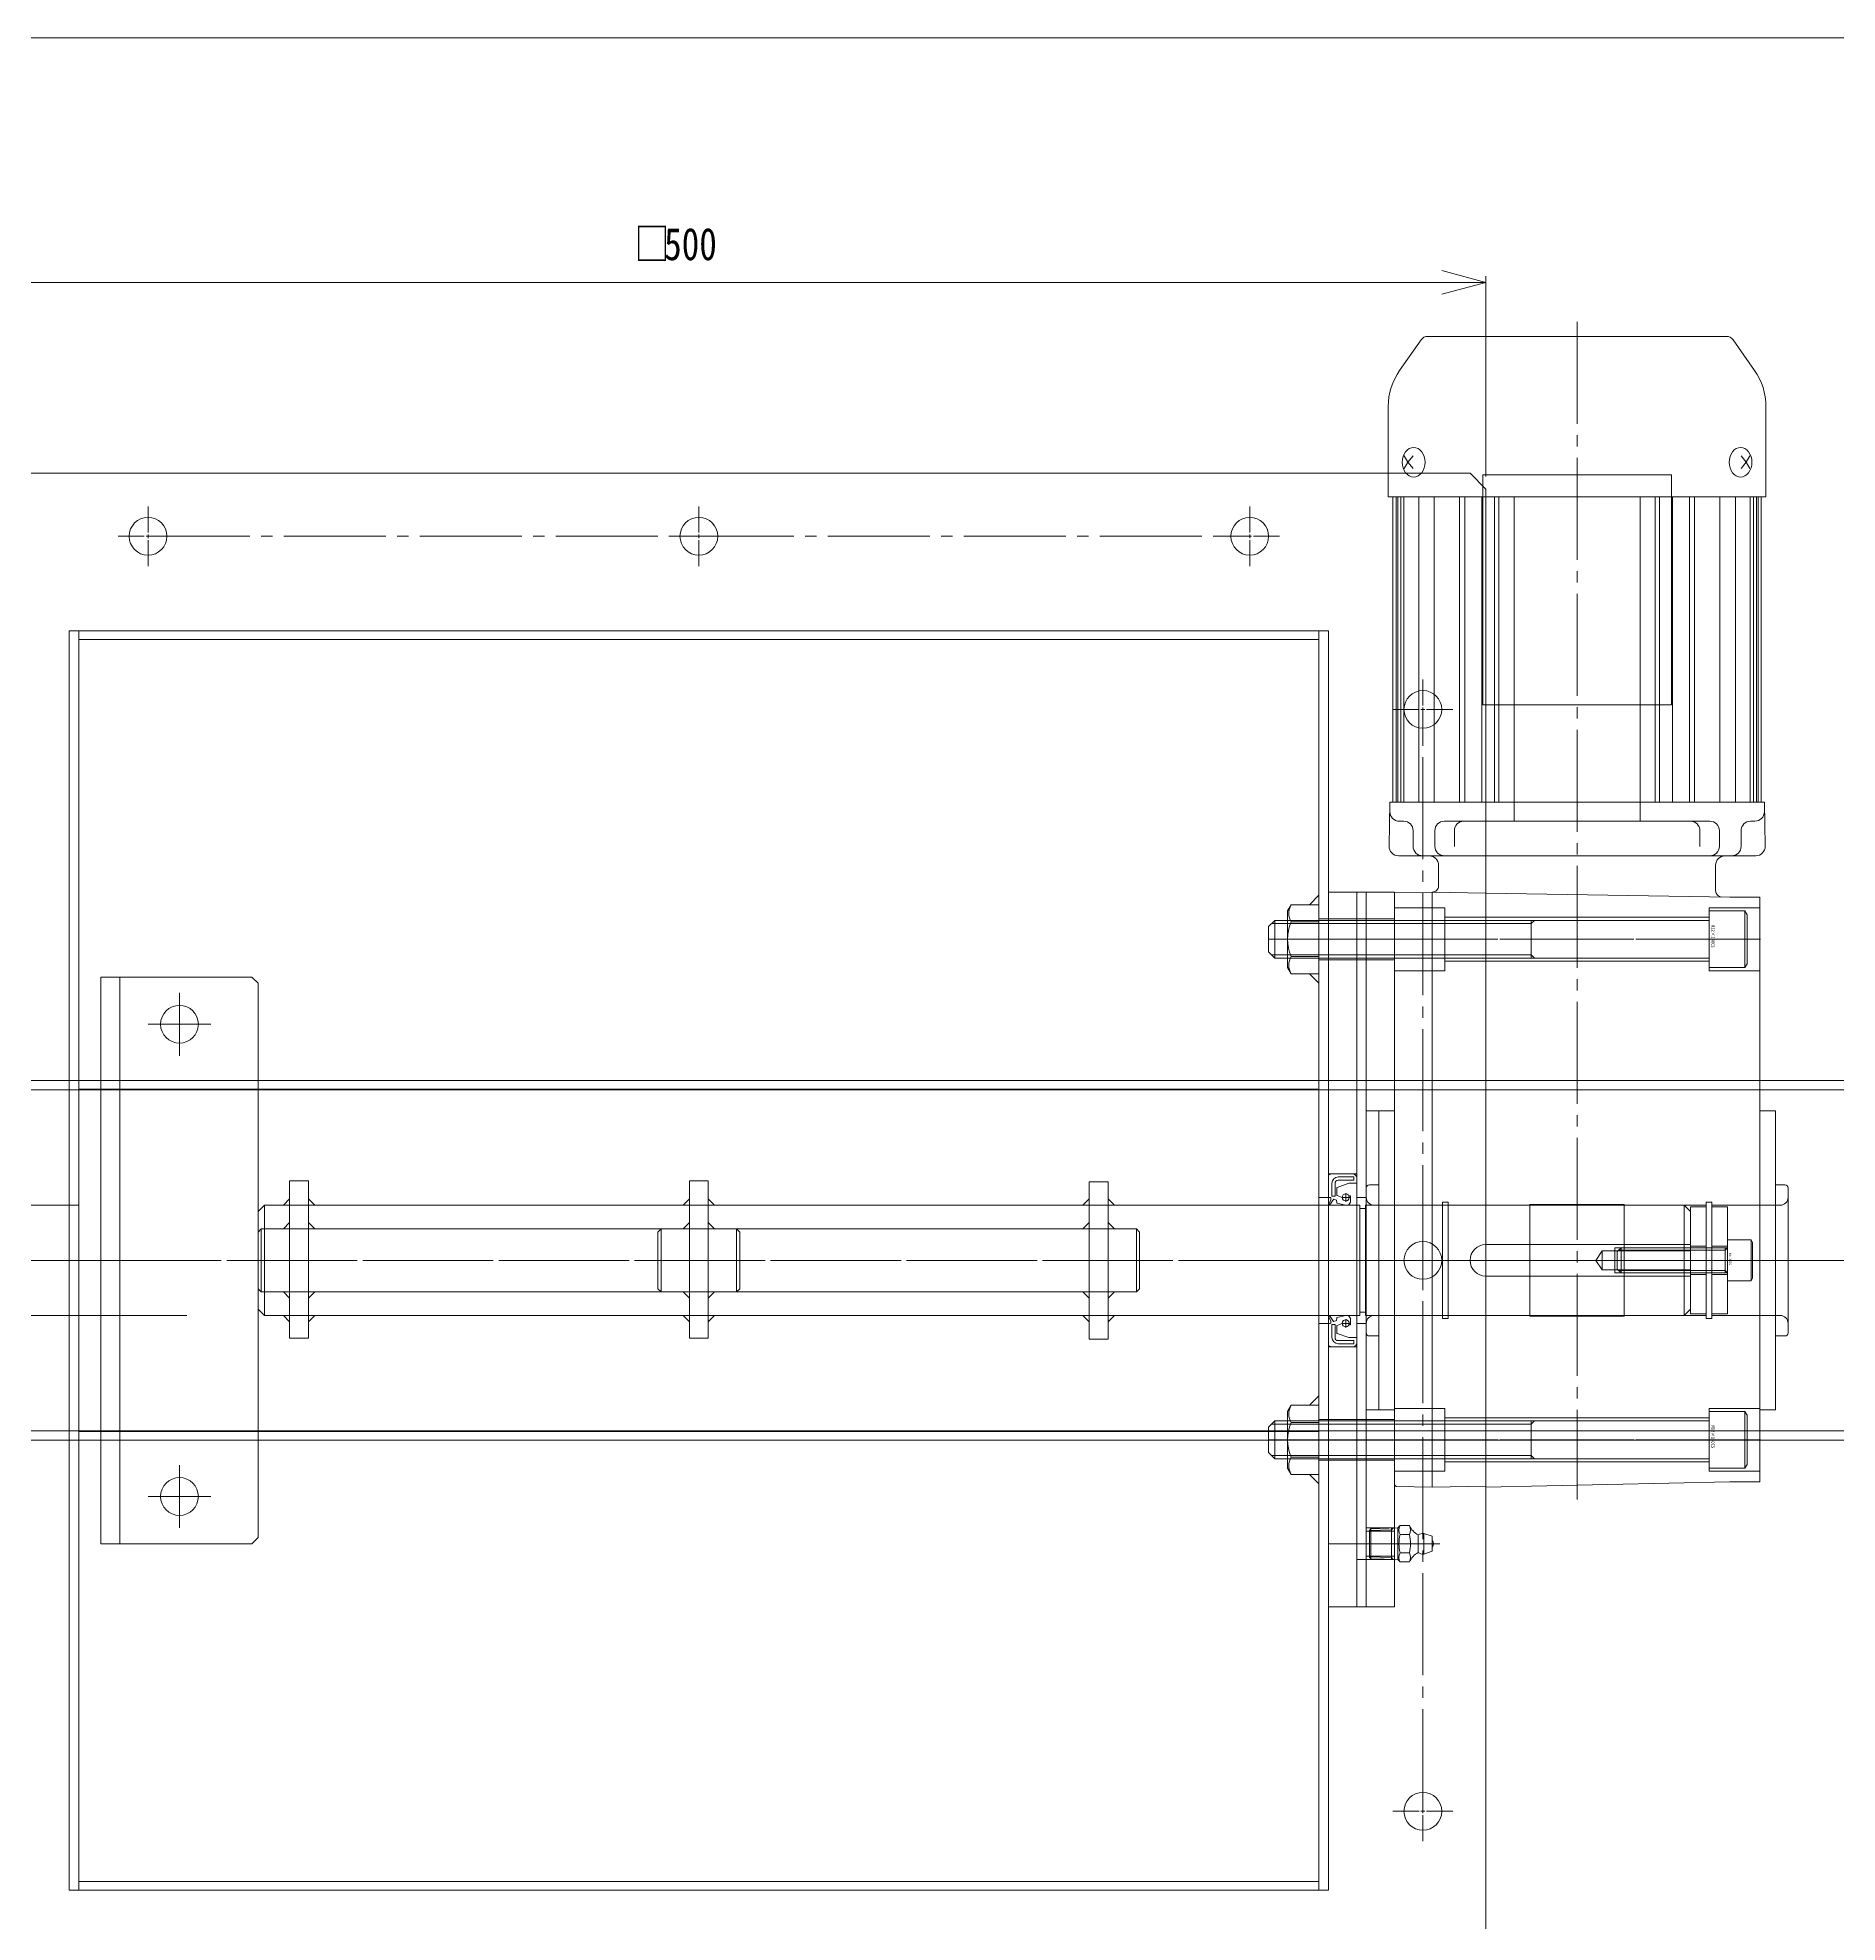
# Model space of a CAD drawing. Units: millimetres at full size. Extents: x -19442 to 19442, y -5866 to 5866.
# Drawn here: x 5920 to 6491, y 5267 to 5866 of the extents above; entities that cross this region are included whole.
import ezdxf
from ezdxf.enums import TextEntityAlignment as Align

# ---------------------------------------------------------------- set-up
doc = ezdxf.new("R2010")
doc.units = ezdxf.units.MM
doc.header["$LTSCALE"] = 3.6
doc.linetypes.add('CHAIN2', pattern=[12, 9, -1, 1, -1])
for name, color, linetype, lineweight in [('0-3_04_HIDDEN', 7, 'Continuous', 9), ('0-5_08_DIM', 3, 'Continuous', 9), ('0-6_0', 2, 'Continuous', 9), ('0-8_03_かくれ線', 5, 'Continuous', 9), ('0-9_04_中心線', 4, 'CHAIN2', 9), ('0-C_01_外形線', 134, 'Continuous', 9), ('0-D_02_細線', 6, 'Continuous', 9), ('1-0_07_寸法線', 3, 'Continuous', 9), ('1-2_Defpoints', 134, 'Continuous', 9)]:
    doc.layers.add(name, color=color, linetype=linetype, lineweight=lineweight)
doc.styles.add('Arial', font='')
doc.styles.add('ＭＳ ゴシック', font='')
doc.styles.get('Arial').set_extended_font_data('Arial')
doc.styles.get('ＭＳ ゴシック').set_extended_font_data('MS Gothic')

# ---------------------------------------------------------------- blocks, each defined once
blk = doc.blocks.new('U1013')
at = {"layer": '0-9_04_中心線'}
for p, q in [((0, 1.2), (0, 9.5)), ((-9.5, 0), (-1.2, 0)), ((1.2, 0), (9.5, 0)), ((0, -9.5), (0, -1.2))]:
    blk.add_line(p, q, dxfattribs=at)
at = {"layer": '0-9_04_中心線', "linetype": 'Continuous'}
for p, q in [((-0.6, 0), (0.6, 0)), ((0, -0.6), (0, 0.6))]:
    blk.add_line(p, q, dxfattribs=at)
blk = doc.blocks.new('U1004')
at = {"layer": '0-9_04_中心線'}
for p, q in [((0, 1.2), (0, 9.5)), ((-9.5, 0), (-1.2, 0)), ((1.2, 0), (9.5, 0)), ((0, -9.5), (0, -1.2))]:
    blk.add_line(p, q, dxfattribs=at)
at = {"layer": '0-9_04_中心線', "linetype": 'Continuous'}
for p, q in [((-0.6, 0), (0.6, 0)), ((0, -0.6), (0, 0.6))]:
    blk.add_line(p, q, dxfattribs=at)
blk = doc.blocks.new('U1005')
at = {"layer": '0-9_04_中心線'}
for p, q in [((0, 1.2), (0, 9.5)), ((-9.5, 0), (-1.2, 0)), ((1.2, 0), (9.5, 0)), ((0, -9.5), (0, -1.2))]:
    blk.add_line(p, q, dxfattribs=at)
at = {"layer": '0-9_04_中心線', "linetype": 'Continuous'}
for p, q in [((-0.6, 0), (0.6, 0)), ((0, -0.6), (0, 0.6))]:
    blk.add_line(p, q, dxfattribs=at)
blk = doc.blocks.new('U1012')
at = {"layer": '0-9_04_中心線'}
for p, q in [((0, 1.2), (0, 9.5)), ((-9.5, 0), (-1.2, 0)), ((1.2, 0), (9.5, 0)), ((0, -9.5), (0, -1.2))]:
    blk.add_line(p, q, dxfattribs=at)
at = {"layer": '0-9_04_中心線', "linetype": 'Continuous'}
for p, q in [((-0.6, 0), (0.6, 0)), ((0, -0.6), (0, 0.6))]:
    blk.add_line(p, q, dxfattribs=at)
blk = doc.blocks.new('U1023')
at = {"layer": '0-9_04_中心線'}
for p, q in [((0, 1.2), (0, 9.5)), ((-9.5, 0), (-1.2, 0)), ((1.2, 0), (9.5, 0)), ((0, -9.5), (0, -1.2))]:
    blk.add_line(p, q, dxfattribs=at)
at = {"layer": '0-9_04_中心線', "linetype": 'Continuous'}
for p, q in [((-0.6, 0), (0.6, 0)), ((0, -0.6), (0, 0.6))]:
    blk.add_line(p, q, dxfattribs=at)
blk = doc.blocks.new('U1024')
at = {"layer": '0-9_04_中心線'}
for p, q in [((0, 1.2), (0, 9.5)), ((-9.5, 0), (-1.2, 0)), ((1.2, 0), (9.5, 0)), ((0, -9.5), (0, -1.2))]:
    blk.add_line(p, q, dxfattribs=at)
at = {"layer": '0-9_04_中心線', "linetype": 'Continuous'}
for p, q in [((-0.6, 0), (0.6, 0)), ((0, -0.6), (0, 0.6))]:
    blk.add_line(p, q, dxfattribs=at)
blk = doc.blocks.new('GM-SHYF-RH 0.4kW、1／160、＊＊V、60Hzb_1')
at = {"layer": '0-6_0'}
for p, q in [((-47.5, 121.001), (47.5, 121.001)), ((-47.5, 121.001), (-47.5, 116)), ((-24, 124), (-24, 121)), ((-23, 125), (0, 125)), ((23, 125), (0, 125)), ((24, 124), (24, 121)), ((47.5, 121.001), (47.5, 116)), ((-282.666, 114.383), (-292.392, 107.573)), ((-242.5, 118), (-271.194, 118)), ((-242.5, 29), (-242.5, 118)), ((-145.5, 116.5), (-242.5, 116.5)), ((-242.5, 115.5), (-145.5, 115.5)), ((-242.5, 115), (-145.5, 115)), ((-242.5, 114), (-145.5, 114)), ((-145.5, 117.483), (-131.552, 117.739)), ((-145.5, 58), (-145.5, 117.5)), ((-139.5, 113.5), (-139.5, 114.5)), ((-128.5, 29), (-128.5, 114.739)), ((-115.331, 106.5), (-115.331, 116)), ((-115.331, 116), (-15.972, 116)), ((-15.972, 116), (70.37, 116)), ((70.37, 106.5), (70.37, 116)), ((-255.5, 112.916), (-253.5, 111.741)), ((-253.5, 111.741), (-255.5, 110.088)), ((-242.5, 113), (-145.5, 113)), ((-242.5, 108.316), (-145.5, 108.316)), ((-139.5, 113.5), (-139.5, 113.097)), ((-136.5, 110.097), (-131.5, 110.097)), ((-293.5, 58), (-293.5, 105.444)), ((-242.5, 103.366), (-145.5, 103.366)), ((-136.5, 103.185), (-131.5, 103.185)), ((-117.375, 102), (-125.5, 102)), ((-116.684, 29), (-115.331, 106.5)), ((72.019, 29), (70.37, 106.5)), ((-139.5, 100.185), (-139.5, 58)), ((-136.5, 97.002), (-131.5, 97.002)), ((-242.5, 95.32), (-145.5, 95.32)), ((-242.5, 93.715), (-145.5, 93.715)), ((-242.5, 88.283), (-145.5, 88.283)), ((-242.5, 84.192), (-145.5, 84.192)), ((-242.5, 82.83), (-145.5, 82.83)), ((-242.5, 78), (-145.5, 78)), ((-145.5, 78), (-139.5, 78)), ((-293.5, 58), (-293.5, 10.557)), ((-145.5, 58), (-145.5, 29)), ((-139.5, 29), (-139.5, 58)), ((-242.5, 38), (-145.5, 38)), ((-145.5, 38), (-139.5, 38)), ((-242.5, 33.17), (-145.5, 33.17)), ((-242.5, 31.808), (-145.5, 31.808)), ((-282.666, 1.617), (-292.392, 8.427)), ((-253.5, 4.26), (-255.5, 5.913)), ((-255.5, 3.084), (-253.5, 4.26)), ((-242.5, -2), (-271.194, -2))]:
    blk.add_line(p, q, dxfattribs=at)
for points in [[(-248.8, 109.924), (-248.891, 110.627), (-249.158, 111.303), (-249.592, 111.926), (-250.177, 112.472), (-250.889, 112.92), (-251.702, 113.253), (-252.583, 113.458), (-253.5, 113.527), (-254.417, 113.458), (-255.299, 113.253), (-256.111, 112.92), (-256.824, 112.472), (-257.408, 111.926), (-257.842, 111.303), (-258.11, 110.627), (-258.2, 109.924), (-258.11, 109.221), (-257.842, 108.545), (-257.408, 107.922), (-256.824, 107.376), (-256.111, 106.928), (-255.299, 106.595), (-254.417, 106.39), (-253.5, 106.321), (-252.583, 106.39), (-251.702, 106.595), (-250.889, 106.928), (-250.177, 107.376), (-249.592, 107.922), (-249.158, 108.545), (-248.891, 109.221)], [(-248.8, 6.077), (-248.891, 6.78), (-249.158, 7.456), (-249.592, 8.079), (-250.177, 8.625), (-250.889, 9.073), (-251.702, 9.406), (-252.583, 9.611), (-253.5, 9.68), (-254.417, 9.611), (-255.299, 9.406), (-256.111, 9.073), (-256.824, 8.625), (-257.408, 8.079), (-257.842, 7.456), (-258.11, 6.78), (-258.2, 6.077), (-258.11, 5.374), (-257.842, 4.698), (-257.408, 4.075), (-256.824, 3.529), (-256.111, 3.081), (-255.299, 2.748), (-254.417, 2.543), (-253.5, 2.474), (-252.583, 2.543), (-251.702, 2.748), (-250.889, 3.081), (-250.177, 3.529), (-249.592, 4.075), (-249.158, 4.698), (-248.891, 5.374)]]:
    blk.add_lwpolyline(points, close=True, dxfattribs=at)
for points in [[(-251.5, 112.916), (-253.5, 111.741), (-251.5, 110.088)], [(-251.5, 3.084), (-253.5, 4.26), (-251.5, 5.913)]]:
    blk.add_lwpolyline(points, dxfattribs=at)
for centre, radius, start, end in [((-23, 124), 1, 90, 180), ((23, 124), 1, 0, 90), ((-271.194, 98), 20, 90, 125), ((-142.5, 114.5), 3, 0, 90), ((-131.5, 114.739), 3, 0, 90.98117), ((-136.5, 113.097), 3, 180, 270), ((-131.5, 107.097), 3, 0, 90), ((-290.9, 105.444), 2.6, 125, 180), ((-136.5, 100.185), 3, 90, 180), ((-131.5, 100.185), 3, 0, 90), ((-125.5, 105), 3, 180, 270), ((-117.375, 104), 2, 270, 359), ((-136.5, 94.002), 3, 90, 180), ((-290.9, 10.557), 2.6, 180, 235), ((-271.194, 18), 20, 235, 270)]:
    blk.add_arc(centre, radius, start, end, dxfattribs=at)
at = {"layer": '0-8_03_かくれ線'}
for p, q in [((-17.5, 100.75), (-17.5, 122.5)), ((17.5, 100.75), (17.5, 122.5)), ((-109, 16), (-109, 100)), ((-95, 16), (-95, 100)), ((-18.5, 99), (-18.5, 100.75)), ((-18.5, 100.75), (18.5, 100.75)), ((-18.5, 99), (18.5, 99)), ((-17.5, 73), (-17.5, 99)), ((17.5, 73), (17.5, 99)), ((18.5, 99), (18.5, 100.75)), ((50, 16), (50, 100)), ((64, 16), (64, 100)), ((-17.7, 43), (-17.7, 73)), ((-17.7, 73), (17.7, 73)), ((-17.5, 17), (-17.5, 43)), ((17.5, 17), (17.5, 43)), ((-242.5, 29), (-242.5, -2)), ((-242.5, 27.718), (-145.5, 27.718)), ((-145.5, 29), (-145.5, -1.5)), ((-139.5, 29), (-139.5, 15.816)), ((-128.5, 29), (-128.5, 1.261)), ((-116.684, 29), (-116.981, 12.001)), ((71.722, 29), (72.019, 12)), ((-242.5, 22.286), (-145.5, 22.286)), ((-242.5, 20.681), (-145.5, 20.681)), ((-136.5, 18.999), (-131.5, 18.999)), ((-242.5, 12.635), (-145.5, 12.635)), ((-136.5, 12.816), (-131.5, 12.816)), ((-125.5, 14.001), (-118.981, 14.001)), ((-116.771, 0), (-116.981, 12)), ((-116.981, 12), (-15.972, 12)), ((-18.5, 17), (-18.5, 15.25)), ((-18.5, 17), (18.5, 17)), ((-18.5, 15.25), (18.5, 15.25)), ((-17.5, 15.25), (-17.5, -6.5)), ((-15.972, 12), (72.019, 12)), ((17.5, 15.25), (17.5, -6.5)), ((18.5, 17), (18.5, 15.25)), ((71.818, 0.5), (72.019, 12)), ((-242.5, 7.685), (-145.5, 7.685)), ((-242.5, 3), (-145.5, 3)), ((-242.5, 2), (-145.5, 2)), ((-242.5, 1), (-145.5, 1)), ((-242.5, 0.5), (-145.5, 0.5)), ((-139.5, 2.5), (-139.5, 2.904)), ((-139.5, 2.5), (-139.5, 2.904)), ((-139.5, 2.5), (-139.5, 1.5)), ((-136.5, 5.904), (-131.5, 5.904)), ((-15.972, 0), (-116.771, 0)), ((-47.5, -5), (-47.5, 0)), ((-15.972, 0), (71.31, 0)), ((47.5, -5), (47.5, 0)), ((71.31, 0), (71.818, 0.5)), ((-250, -2), (-242.5, -2)), ((-145.5, -0.5), (-242.5, -0.5)), ((-145.5, -1.482), (-131.552, -1.738)), ((47.5, -5), (-47.5, -5)), ((-24, -8), (-24, -5)), ((24, -8), (24, -5)), ((-23, -9), (0, -9)), ((23, -9), (0, -9))]:
    blk.add_line(p, q, dxfattribs=at)
for points in [[(-112, 116), (-112, 100), (-92, 100), (-92, 116)], [(47, 116), (47, 100), (67, 100), (67, 116)], [(-17.7, 43), (17.7, 43), (17.7, 73)], [(-112, 0), (-112, 16), (-92, 16), (-92, 0)], [(47, 0), (47, 16), (67, 16), (67, 0)]]:
    blk.add_lwpolyline(points, dxfattribs=at)
blk.add_lwpolyline([(-249.5, 88), (-176.5, 88), (-176.5, 28), (-249.5, 28)], close=True, dxfattribs=at)
for centre, radius, start, end in [((-20, 122.5), 2.5, 0, 90), ((20, 122.5), 2.5, 90, 180), ((-136.5, 21.999), 3, 180, 270), ((-136.5, 15.816), 3, 180, 270), ((-131.5, 15.816), 3, 270, 0), ((-125.5, 11.001), 3, 90, 180), ((-118.981, 12.001), 2, 359, 90), ((-131.5, 8.904), 3, 270, 0), ((-142.5, 1.5), 3, 270, 0), ((-136.5, 2.904), 3, 90, 180), ((-131.5, 1.261), 3, 269.01883, 0), ((-23, -8), 1, 180, 270), ((-20, -6.5), 2.5, 270, 0), ((20, -6.5), 2.5, 180, 270), ((23, -8), 1, 270, 0)]:
    blk.add_arc(centre, radius, start, end, dxfattribs=at)
at = {"layer": '0-9_04_中心線'}
for p, q in [((0, 125), (0, -9)), ((-102, -2.543), (-102, 118.757)), ((57, -2.543), (57, 118.757)), ((-298.129, 58), (75.913, 58))]:
    blk.add_line(p, q, dxfattribs=at)
blk = doc.blocks.new('_Open30')
at = {"layer": '0-5_08_DIM', "color": 4}
blk.add_line((0, 0), (-1, 0), dxfattribs=at)
blk.add_lwpolyline([(-1, 0.26795), (0, 0), (-1, -0.26795)], dxfattribs=at)

msp = doc.modelspace()

# ---------------------------------------------------------------- linework, layer by layer
at = {"layer": '0-3_04_HIDDEN'}
for p, q in [((6253.74, 5494.712), (6259.74, 5494.712)), ((6253.74, 5487.212), (6259.74, 5487.212)), ((6253.74, 5467.212), (6259.74, 5467.212)), ((6253.74, 5459.712), (6259.74, 5459.712))]:
    msp.add_line(p, q, dxfattribs=at)
at = {"layer": '0-6_0', "color": 134}
for p, q in [((6348.74, 5727.212), (6348.74, 5719.712)), ((5932.74, 5674.462), (6326.74, 5674.462)), ((6317.877, 5590.181), (6316.74, 5588.212)), ((6316.74, 5588.212), (6316.74, 5570.212)), ((6326.74, 5590.181), (6317.877, 5590.181)), ((6326.74, 5590.181), (6326.74, 5568.242)), ((6326.74, 5584.697), (6317.877, 5584.697)), ((6326.74, 5573.727), (6317.877, 5573.727)), ((6317.877, 5568.242), (6316.74, 5570.212)), ((6326.74, 5568.242), (6317.877, 5568.242)), ((6326.74, 5531.362), (5932.74, 5531.362)), ((6466.74, 5534.362), (7020.74, 5534.362)), ((5991.74, 5459.712), (5991.74, 5494.712)), ((6005.74, 5494.712), (6126.738, 5494.712)), ((6132.738, 5494.712), (6253.74, 5494.712)), ((6259.74, 5494.712), (6326.738, 5494.712)), ((6132.738, 5487.212), (6253.74, 5487.212)), ((6132.738, 5467.212), (6253.74, 5467.212)), ((6126.738, 5459.712), (6005.74, 5459.712)), ((6253.74, 5459.712), (6132.738, 5459.712)), ((6326.738, 5459.712), (6259.74, 5459.712)), ((6317.877, 5431.181), (6316.74, 5429.212)), ((6326.74, 5431.181), (6317.877, 5431.181)), ((6326.74, 5431.181), (6326.74, 5409.242)), ((6316.74, 5429.212), (6316.74, 5411.212)), ((6326.74, 5425.697), (6317.877, 5425.697)), ((6316.74, 5423.062), (5932.74, 5423.062)), ((5932.74, 5422.812), (6316.74, 5422.812)), ((6466.74, 5420.062), (7020.74, 5420.062)), ((6326.74, 5414.727), (6317.877, 5414.727)), ((6317.877, 5409.242), (6316.74, 5411.212)), ((6326.74, 5409.242), (6317.877, 5409.242)), ((5932.74, 5279.962), (6326.74, 5279.962))]:
    msp.add_line(p, q, dxfattribs=at)
for points in [[(5884.74, 5227.212), (6374.74, 5227.212), (6379.74, 5232.212), (6379.74, 5722.212), (6374.74, 5727.212), (5884.74, 5727.212), (5879.74, 5722.212), (5879.74, 5232.212)], [(5929.74, 5677.212), (5932.74, 5677.212), (5932.74, 5277.212), (5929.74, 5277.212)], [(5929.74, 5277.212), (6329.74, 5277.212), (6329.74, 5677.212), (5929.74, 5677.212)], [(5932.74, 5531.612), (6326.74, 5531.612), (6326.74, 5677.212), (5932.74, 5677.212)], [(6326.74, 5677.212), (6329.74, 5677.212), (6329.74, 5277.212), (6326.74, 5277.212)], [(6323.74, 5590.181), (6326.74, 5590.181), (6326.74, 5593.181)], [(6323.74, 5568.242), (6326.74, 5568.242), (6326.74, 5565.242)], [(5999.74, 5452.466), (5999.74, 5502.466), (6005.74, 5502.466), (6005.74, 5452.466)], [(6126.738, 5452.466), (6126.738, 5502.466), (6132.738, 5502.466), (6132.738, 5452.466)], [(6253.74, 5452.212), (6253.74, 5502.212), (6259.74, 5502.212), (6259.74, 5452.212)], [(6323.74, 5431.181), (6326.74, 5431.181), (6326.74, 5434.181)], [(6323.74, 5409.242), (6326.74, 5409.242), (6326.74, 5406.242)]]:
    msp.add_lwpolyline(points, close=True, dxfattribs=at)
at = {"layer": '0-6_0', "color": 3}
for points in [[(5999.74, 5494.712), (5997.74, 5494.712), (5999.74, 5496.712)], [(6005.74, 5494.712), (6007.74, 5494.712), (6005.74, 5496.712)], [(6126.738, 5494.712), (6124.738, 5494.712), (6126.738, 5496.712)], [(6132.738, 5494.712), (6134.738, 5494.712), (6132.738, 5496.712)], [(6253.74, 5494.712), (6251.74, 5494.712), (6253.74, 5496.712)], [(6259.74, 5494.712), (6261.74, 5494.712), (6259.74, 5496.712)], [(5999.74, 5487.212), (5997.74, 5487.212), (5999.74, 5489.212)], [(6005.74, 5487.212), (6007.74, 5487.212), (6005.74, 5489.212)], [(6126.738, 5487.212), (6124.738, 5487.212), (6126.738, 5489.212)], [(6132.738, 5487.212), (6134.738, 5487.212), (6132.738, 5489.212)], [(6253.74, 5487.212), (6251.74, 5487.212), (6253.74, 5489.212)], [(6259.74, 5487.212), (6261.74, 5487.212), (6259.74, 5489.212)], [(5999.74, 5467.212), (5997.74, 5467.212), (5999.74, 5465.212)], [(6005.74, 5467.212), (6007.74, 5467.212), (6005.74, 5465.212)], [(6126.738, 5467.212), (6124.738, 5467.212), (6126.738, 5465.212)], [(6132.738, 5467.212), (6134.738, 5467.212), (6132.738, 5465.212)], [(6253.74, 5467.212), (6251.74, 5467.212), (6253.74, 5465.212)], [(6259.74, 5467.212), (6261.74, 5467.212), (6259.74, 5465.212)], [(5999.74, 5459.712), (5997.74, 5459.712), (5999.74, 5457.712)], [(6005.74, 5459.712), (6007.74, 5459.712), (6005.74, 5457.712)], [(6126.738, 5459.712), (6124.738, 5459.712), (6126.738, 5457.712)], [(6132.738, 5459.712), (6134.738, 5459.712), (6132.738, 5457.712)], [(6253.74, 5459.712), (6251.74, 5459.712), (6253.74, 5457.712)], [(6259.74, 5459.712), (6261.74, 5459.712), (6259.74, 5457.712)]]:
    msp.add_lwpolyline(points, close=True, dxfattribs=at)
at = {"layer": '0-6_0', "color": 134}
for points in [[(5999.74, 5459.712), (5991.74, 5459.712), (5989.74, 5461.712), (5989.74, 5492.712), (5991.74, 5494.712), (5999.74, 5494.712)], [(6117.738, 5467.212), (6116.738, 5468.212), (6116.738, 5486.212), (6117.738, 5487.212)], [(6126.738, 5467.212), (6117.738, 5467.212), (6117.738, 5487.212), (6126.738, 5487.212)], [(6259.74, 5467.212), (6268.74, 5467.212), (6268.74, 5487.212), (6259.74, 5487.212)], [(6268.74, 5467.212), (6269.74, 5468.212), (6269.74, 5486.212), (6268.74, 5487.212)], [(6326.74, 5422.812), (6326.74, 5277.212), (5932.74, 5277.212), (5932.74, 5422.812)]]:
    msp.add_lwpolyline(points, dxfattribs=at)
for centre in [(5954.74, 5707.212), (6129.74, 5707.212), (6304.74, 5707.212), (6359.74, 5652.212), (6359.74, 5477.212), (6359.74, 5302.212)]:
    msp.add_circle(centre, 6, dxfattribs=at)
for centre, radius, start, end in [((6322.627, 5587.439), 5.485, 150.00001, 209.99999), ((6330.535, 5579.212), 13.796, 156.57346, 203.42654), ((6322.627, 5570.984), 5.485, 150.00001, 209.99999), ((6322.627, 5428.439), 5.485, 150.00001, 209.99999), ((6330.535, 5420.212), 13.796, 156.57346, 203.42654), ((6322.627, 5411.984), 5.485, 150.00001, 209.99999)]:
    msp.add_arc(centre, radius, start, end, dxfattribs=at)
at = {"layer": '0-8_03_かくれ線'}
for p, q in [((6450.74, 5585.212), (6316.74, 5585.212)), ((6329.74, 5585.712), (6326.74, 5585.712)), ((6338.74, 5585.712), (6329.74, 5585.712)), ((6341.74, 5585.712), (6338.74, 5585.712)), ((6350.74, 5585.712), (6341.74, 5585.712)), ((6394.158, 5573.212), (6394.158, 5585.212)), ((6394.158, 5584.212), (6395.158, 5585.212)), ((6450.74, 5570.212), (6450.74, 5588.212)), ((6450.74, 5588.212), (6462.04, 5588.212)), ((6462.04, 5588.212), (6462.74, 5586.999)), ((6462.04, 5570.212), (6462.04, 5588.212)), ((6462.74, 5571.424), (6462.74, 5586.999)), ((6394.158, 5584.212), (6316.74, 5584.212)), ((6394.158, 5574.212), (6316.74, 5574.212)), ((6450.74, 5573.212), (6316.74, 5573.212)), ((6394.158, 5574.212), (6395.158, 5573.212)), ((5939.74, 5567.212), (5987.74, 5567.212)), ((5939.74, 5567.212), (5939.74, 5387.212)), ((5945.74, 5567.212), (5945.74, 5387.212)), ((5989.74, 5565.212), (5987.74, 5567.212)), ((6329.74, 5572.712), (6326.74, 5572.712)), ((6338.74, 5572.712), (6329.74, 5572.712)), ((6341.74, 5572.712), (6338.74, 5572.712)), ((6350.74, 5572.712), (6341.74, 5572.712)), ((6450.74, 5570.212), (6462.04, 5570.212)), ((6462.04, 5570.212), (6462.74, 5571.424)), ((5989.74, 5565.212), (5989.74, 5389.212)), ((5864.74, 5531.362), (5932.74, 5531.362)), ((5879.74, 5534.362), (6327.74, 5534.362)), ((5929.74, 5534.362), (5929.74, 5420.062)), ((5932.74, 5531.362), (5929.74, 5531.362)), ((5932.74, 5534.362), (6326.74, 5534.362)), ((6326.74, 5531.362), (7025.74, 5531.362)), ((6329.74, 5531.362), (6326.74, 5531.362)), ((6466.74, 5534.362), (6327.74, 5534.362)), ((6329.74, 5534.362), (6329.74, 5420.062)), ((6350.74, 5524.712), (6341.74, 5524.712)), ((6338.74, 5504.712), (6329.74, 5504.712)), ((6329.74, 5504.15), (6329.74, 5497.312)), ((6330.718, 5504.701), (6329.795, 5504.239)), ((6330.718, 5504.701), (6329.795, 5504.239)), ((6337.708, 5504.712), (6330.763, 5504.712)), ((6337.708, 5504.712), (6330.763, 5504.712)), ((6332.479, 5500.401), (6336.224, 5501.706)), ((6337.79, 5502.712), (6332.846, 5502.712)), ((6336.256, 5501.712), (6338.64, 5501.712)), ((6329.74, 5497.212), (6326.74, 5497.212)), ((6329.84, 5497.212), (6330.292, 5497.212)), ((6331.507, 5496.628), (6332.198, 5496.347)), ((6332.412, 5497.955), (6332.412, 5500.307)), ((6334.14, 5497.212), (6332.476, 5497.862)), ((6336.64, 5497.731), (6336.209, 5497.731)), ((6336.74, 5495.757), (6336.74, 5497.631)), ((6341.74, 5497.212), (6338.74, 5497.212)), ((5932.659, 5494.712), (5806.34, 5494.712)), ((5999.74, 5494.712), (6005.74, 5494.712)), ((6126.738, 5494.712), (6132.738, 5494.712)), ((6259.74, 5494.712), (6253.74, 5494.712)), ((6339.738, 5494.712), (6326.738, 5494.712)), ((6338.74, 5494.712), (6329.74, 5494.712)), ((6339.738, 5459.712), (6339.738, 5494.712)), ((6341.488, 5493.712), (6339.738, 5493.712)), ((6442.738, 5494.712), (6442.738, 5459.712)), ((5990.74, 5467.212), (5990.74, 5487.212)), ((5990.74, 5487.212), (6141.738, 5487.212)), ((6005.74, 5487.212), (5999.74, 5487.212)), ((6126.738, 5487.212), (6132.738, 5487.212)), ((6141.738, 5467.212), (6141.738, 5487.212)), ((6259.74, 5487.212), (6253.74, 5487.212)), ((6456.49, 5470.712), (6456.49, 5483.712)), ((6456.49, 5483.712), (6463.99, 5483.712)), ((6463.99, 5470.712), (6463.99, 5483.712)), ((6463.99, 5483.712), (6464.49, 5482.846)), ((6379.738, 5482.212), (6444.738, 5482.212)), ((6416.738, 5480.212), (6414.736, 5477.212)), ((6420.738, 5481.212), (6444.738, 5481.212)), ((6420.738, 5473.212), (6420.738, 5481.212)), ((6421.49, 5474.412), (6421.49, 5480.012)), ((6455.74, 5480.462), (6421.94, 5480.462)), ((6422.69, 5473.212), (6422.69, 5481.212)), ((6444.738, 5481.712), (6449.738, 5481.712)), ((6451.49, 5481.712), (6456.49, 5481.712)), ((6455.74, 5473.212), (6455.74, 5481.212)), ((6455.74, 5480.462), (6456.49, 5481.212)), ((6464.49, 5471.578), (6464.49, 5482.846)), ((6379.738, 5472.212), (6444.738, 5472.212)), ((6414.736, 5477.212), (6416.738, 5474.212)), ((6416.738, 5474.212), (6444.738, 5474.212)), ((6420.738, 5473.212), (6444.738, 5473.212)), ((6455.74, 5473.962), (6421.94, 5473.962)), ((6444.738, 5472.712), (6449.738, 5472.712)), ((6451.49, 5472.712), (6456.49, 5472.712)), ((6455.74, 5473.962), (6456.49, 5473.212)), ((6463.99, 5470.712), (6464.49, 5471.578)), ((5990.74, 5467.212), (6141.738, 5467.212)), ((6005.74, 5467.212), (5999.74, 5467.212)), ((6126.738, 5467.212), (6132.738, 5467.212)), ((6259.74, 5467.212), (6253.74, 5467.212)), ((6456.49, 5470.712), (6463.99, 5470.712)), ((5806.34, 5459.712), (5967.1, 5459.712)), ((5999.74, 5459.712), (6005.74, 5459.712)), ((6126.738, 5459.712), (6132.738, 5459.712)), ((6259.74, 5459.712), (6253.74, 5459.712)), ((6339.738, 5459.712), (6326.738, 5459.712)), ((6338.74, 5459.712), (6329.74, 5459.712)), ((6341.488, 5460.712), (6339.738, 5460.712)), ((6329.74, 5457.212), (6326.74, 5457.212)), ((6329.74, 5450.274), (6329.74, 5457.112)), ((6329.84, 5457.212), (6330.292, 5457.212)), ((6331.507, 5457.796), (6332.198, 5458.077)), ((6332.412, 5456.469), (6332.412, 5454.117)), ((6334.14, 5457.212), (6332.476, 5456.562)), ((6332.479, 5454.022), (6336.224, 5452.717)), ((6336.64, 5456.692), (6336.209, 5456.692)), ((6336.74, 5458.667), (6336.74, 5456.792)), ((6341.74, 5457.212), (6338.74, 5457.212)), ((6338.74, 5449.712), (6329.74, 5449.712)), ((6330.718, 5449.722), (6329.795, 5450.184)), ((6330.718, 5449.722), (6329.795, 5450.184)), ((6337.708, 5449.712), (6330.763, 5449.712)), ((6337.708, 5449.712), (6330.763, 5449.712)), ((6337.79, 5451.712), (6332.846, 5451.712)), ((6336.256, 5452.712), (6338.64, 5452.712)), ((6350.74, 5429.712), (6341.74, 5429.712)), ((6450.74, 5426.212), (6316.74, 5426.212)), ((6394.158, 5425.212), (6316.74, 5425.212)), ((6329.74, 5426.712), (6326.74, 5426.712)), ((6338.74, 5426.712), (6329.74, 5426.712)), ((6341.74, 5426.712), (6338.74, 5426.712)), ((6350.74, 5426.712), (6341.74, 5426.712)), ((6394.158, 5414.212), (6394.158, 5426.212)), ((6394.158, 5425.212), (6395.158, 5426.212)), ((6450.74, 5411.212), (6450.74, 5429.212)), ((6450.74, 5429.212), (6462.04, 5429.212)), ((6462.04, 5429.212), (6462.74, 5427.999)), ((6462.04, 5411.212), (6462.04, 5429.212)), ((6462.74, 5412.424), (6462.74, 5427.999)), ((5864.74, 5423.062), (5932.74, 5423.062)), ((5879.74, 5420.062), (6327.74, 5420.062)), ((5932.74, 5423.062), (5929.74, 5423.062)), ((5932.74, 5420.062), (6326.74, 5420.062)), ((6316.74, 5423.062), (7025.74, 5423.062)), ((6316.74, 5422.812), (6326.74, 5422.812)), ((6329.74, 5423.062), (6326.74, 5423.062)), ((6466.74, 5420.062), (6327.74, 5420.062)), ((6394.158, 5415.212), (6316.74, 5415.212)), ((6450.74, 5414.212), (6316.74, 5414.212)), ((6329.74, 5413.712), (6326.74, 5413.712)), ((6338.74, 5413.712), (6329.74, 5413.712)), ((6341.74, 5413.712), (6338.74, 5413.712)), ((6350.74, 5413.712), (6341.74, 5413.712)), ((6394.158, 5415.212), (6395.158, 5414.212)), ((6462.04, 5411.212), (6462.74, 5412.424)), ((6450.74, 5411.212), (6462.04, 5411.212)), ((5987.74, 5387.212), (5989.74, 5389.212)), ((6350.74, 5392.212), (6341.74, 5392.212)), ((6350.74, 5391.212), (6341.74, 5391.212)), ((6343.239, 5391.966), (6342.74, 5391.434)), ((6349.74, 5391.588), (6342.74, 5391.369)), ((6342.74, 5391.434), (6342.74, 5382.971)), ((6351.74, 5392.232), (6343.239, 5391.966)), ((6343.24, 5391.966), (6343.24, 5382.471)), ((6349.74, 5391.588), (6350.339, 5392.188)), ((6349.74, 5382.311), (6349.74, 5392.111)), ((6352.492, 5392.984), (6351.74, 5392.232)), ((6351.74, 5392.211), (6351.74, 5382.211)), ((6351.74, 5389.711), (6351.74, 5389.711)), ((6355.492, 5392.984), (6352.492, 5392.984)), ((6355.492, 5390.097), (6352.492, 5390.097)), ((6358.24, 5390.011), (6358.24, 5384.411)), ((6360.04, 5390.511), (6360.04, 5383.911)), ((6362.74, 5389.611), (6360.04, 5390.511)), ((6362.74, 5389.611), (6362.74, 5384.811)), ((5987.74, 5387.212), (5939.74, 5387.212)), ((6341.74, 5382.212), (6338.74, 5382.212)), ((6350.74, 5383.212), (6341.74, 5383.212)), ((6350.74, 5382.212), (6341.74, 5382.212)), ((6342.74, 5383.052), (6349.74, 5382.833)), ((6342.74, 5382.971), (6343.256, 5382.454)), ((6343.256, 5382.454), (6351.74, 5382.189)), ((6349.74, 5382.833), (6350.339, 5382.233)), ((6351.74, 5387.211), (6351.74, 5387.21)), ((6351.74, 5382.189), (6352.492, 5381.437)), ((6355.492, 5384.324), (6352.492, 5384.324)), ((6362.74, 5384.811), (6360.04, 5383.911)), ((6355.492, 5381.437), (6352.492, 5381.437))]:
    msp.add_line(p, q, dxfattribs=at)
for points in [[(6338.74, 5367.212), (6338.74, 5594.212), (6329.74, 5594.212), (6329.74, 5367.212)], [(6341.74, 5367.212), (6341.74, 5594.212), (6338.74, 5594.212), (6338.74, 5367.212)], [(6350.74, 5367.212), (6350.74, 5594.212), (6341.74, 5594.212), (6341.74, 5367.212)], [(6341.488, 5494.712), (6442.738, 5494.712), (6444.738, 5492.712), (6444.738, 5461.712), (6442.738, 5459.712), (6341.488, 5459.712)], [(6444.738, 5460.212), (6449.738, 5460.212), (6449.738, 5494.212), (6444.738, 5494.212)], [(6451.49, 5460.212), (6456.49, 5460.212), (6456.49, 5494.212), (6451.49, 5494.212)]]:
    msp.add_lwpolyline(points, close=True, dxfattribs=at)
for points in [[(6329.74, 5504.15), (6329.74, 5497.312), (6329.74, 5477.212)], [(6331.846, 5501.712), (6331.846, 5497.597), (6330.846, 5497.597), (6330.846, 5501.712)], [(6332.846, 5503.712), (6337.79, 5503.712), (6337.79, 5502.712)], [(6338.5, 5504.212), (6338.464, 5504.212), (6337.765, 5504.694)], [(6338.5, 5504.212), (6338.464, 5504.212), (6337.765, 5504.694)], [(6338.74, 5501.812), (6338.74, 5503.712), (6338.6, 5503.927), (6338.6, 5504.112)], [(6338.74, 5477.212), (6338.74, 5501.812), (6338.74, 5503.712), (6338.6, 5503.927), (6338.6, 5504.112)], [(6330.542, 5496.962), (6330.542, 5496.382), (6329.74, 5494.987), (6330.032, 5494.712), (6331.388, 5496.593)], [(6332.288, 5496.241), (6332.412, 5495.703), (6332.412, 5495.374)], [(6332.412, 5495.374), (6335.24, 5494.712), (6336.077, 5494.712), (6336.723, 5495.702)], [(5990.74, 5467.212), (5989.74, 5468.212), (5989.74, 5486.212), (5990.74, 5487.212)], [(6141.738, 5467.212), (6142.738, 5468.212), (6142.738, 5486.212), (6141.738, 5487.212)], [(6416.738, 5474.212), (6416.738, 5480.212), (6444.738, 5480.212)], [(6456.49, 5481.212), (6422.69, 5481.212), (6421.49, 5480.012)], [(6329.74, 5450.274), (6329.74, 5457.112), (6329.74, 5477.212)], [(6338.74, 5477.212), (6338.74, 5452.612), (6338.74, 5450.712), (6338.6, 5450.497), (6338.6, 5450.312)], [(6456.49, 5473.212), (6422.69, 5473.212), (6421.49, 5474.412)], [(6330.542, 5457.462), (6330.542, 5458.041), (6329.74, 5459.436), (6330.032, 5459.712), (6331.388, 5457.83)], [(6332.412, 5459.05), (6335.24, 5459.712), (6336.077, 5459.712), (6336.723, 5458.721)], [(6331.846, 5452.712), (6331.846, 5456.827), (6330.846, 5456.827), (6330.846, 5452.712)], [(6332.288, 5458.182), (6332.412, 5458.721), (6332.412, 5459.05)], [(6332.846, 5450.712), (6337.79, 5450.712), (6337.79, 5451.712)], [(6338.5, 5450.212), (6338.464, 5450.212), (6337.765, 5449.729)], [(6338.5, 5450.212), (6338.464, 5450.212), (6337.765, 5449.729)], [(6338.74, 5452.612), (6338.74, 5450.712), (6338.6, 5450.497), (6338.6, 5450.312)]]:
    msp.add_lwpolyline(points, dxfattribs=at)
for centre, radius in [((5964.74, 5552.212), 6), ((6335.24, 5497.212), 1.1), ((6335.24, 5457.212), 1.1), ((5964.74, 5402.212), 6)]:
    msp.add_circle(centre, radius, dxfattribs=at)
for centre, radius, start, end in [((6329.84, 5504.15), 0.1, 116.56505, 180), ((6329.84, 5504.15), 0.1, 116.56505, 180), ((6330.763, 5504.612), 0.1, 90, 116.56505), ((6330.763, 5504.612), 0.1, 90, 116.56505), ((6332.846, 5501.712), 2, 90, 180), ((6332.846, 5501.712), 1, 90, 180), ((6336.256, 5501.612), 0.1, 90, 109.21481), ((6337.708, 5504.612), 0.1, 55.38044, 90), ((6337.708, 5504.612), 0.1, 55.38044, 90), ((6338.5, 5504.112), 0.1, 0, 90), ((6338.5, 5504.112), 0.1, 0, 90), ((6338.64, 5501.812), 0.1, 270, 0), ((6329.84, 5497.312), 0.1, 180, 270), ((6330.292, 5496.962), 0.25, 0, 90), ((6331.469, 5496.535), 0.1, 67.88461, 144.21845), ((6332.142, 5496.208), 0.15, 12.98752, 67.88461), ((6332.512, 5500.307), 0.1, 109.21481, 180), ((6332.512, 5497.955), 0.1, 180, 248.66025), ((6335.24, 5497.212), 1.1, 180, 28.18847), ((6336.64, 5497.631), 0.1, 0, 90), ((6336.64, 5495.757), 0.1, 326.87019, 0), ((6379.738, 5477.212), 5, 90, 270), ((6329.84, 5457.112), 0.1, 90, 180), ((6330.292, 5457.462), 0.25, 270, 0), ((6331.469, 5457.888), 0.1, 215.78155, 292.11539), ((6332.142, 5458.216), 0.15, 292.11539, 347.01248), ((6332.512, 5456.469), 0.1, 111.33975, 180), ((6332.512, 5454.117), 0.1, 180, 250.78519), ((6335.24, 5457.212), 1.1, 331.81153, 180), ((6336.64, 5456.792), 0.1, 270, 0), ((6336.64, 5458.667), 0.1, 0, 33.12981), ((6329.84, 5450.274), 0.1, 180, 243.43495), ((6329.84, 5450.274), 0.1, 180, 243.43495), ((6330.763, 5449.812), 0.1, 243.43495, 270), ((6330.763, 5449.812), 0.1, 243.43495, 270), ((6332.846, 5452.712), 2, 180, 270), ((6332.846, 5452.712), 1, 180, 270), ((6336.256, 5452.812), 0.1, 250.78519, 270), ((6337.708, 5449.812), 0.1, 270, 304.61956), ((6337.708, 5449.812), 0.1, 270, 304.61956), ((6338.5, 5450.312), 0.1, 270, 0), ((6338.5, 5450.312), 0.1, 270, 0), ((6338.64, 5452.612), 0.1, 0, 90), ((6355.293, 5391.541), 3.151, 152.73922, 207.26079), ((6364.222, 5387.211), 12.08, 166.174, 193.82599), ((6361.014, 5395.331), 6, 203.02194, 242.45741), ((6352.691, 5391.541), 3.151, 332.73921, 27.2608), ((6343.762, 5387.211), 12.08, 346.174, 13.82601), ((6360.04, 5387.021), 3.49, 90.00001, 121.04823), ((6361.565, 5387.211), 1.575, 318.24779, 41.7522), ((6355.293, 5382.88), 3.151, 152.73922, 207.26079), ((6361.014, 5379.091), 6, 117.5426, 156.97805), ((6352.691, 5382.88), 3.151, 332.73921, 27.2608), ((6360.04, 5387.401), 3.49, 238.95177, 270)]:
    msp.add_arc(centre, radius, start, end, dxfattribs=at)
at = {"layer": '0-9_04_中心線'}
for p, q in [((5954.74, 5707.212), (6304.74, 5707.212)), ((6359.74, 5302.212), (6359.74, 5652.212)), ((6462.74, 5579.212), (6310.74, 5579.212)), ((6343.24, 5579.212), (6313.24, 5579.212)), ((6316.74, 5579.212), (6326.74, 5579.212)), ((6347.74, 5579.212), (6320.74, 5579.212)), ((6350.74, 5579.212), (6329.74, 5579.212)), ((6359.74, 5579.212), (6332.74, 5579.212)), ((5964.74, 5542.212), (5964.74, 5562.212)), ((5954.74, 5552.212), (5974.74, 5552.212)), ((6333.865, 5497.212), (6336.615, 5497.212)), ((6335.24, 5498.587), (6335.24, 5495.837)), ((5947.933, 5477.212), (5545.491, 5477.212)), ((5859.16, 5477.212), (7036.886, 5477.212)), ((5979.74, 5477.212), (6454.738, 5477.212)), ((6343.24, 5477.212), (6313.24, 5477.212)), ((6347.74, 5477.212), (6320.74, 5477.212)), ((6327.49, 5477.212), (6340.99, 5477.212)), ((6350.74, 5477.212), (6329.74, 5477.212)), ((6359.74, 5477.212), (6332.74, 5477.212)), ((6464.49, 5477.212), (6421.49, 5477.212)), ((6442.238, 5477.212), (6452.238, 5477.212)), ((6448.99, 5477.212), (6458.99, 5477.212)), ((6333.865, 5457.212), (6336.615, 5457.212)), ((6335.24, 5455.837), (6335.24, 5458.587)), ((6462.74, 5420.212), (6310.74, 5420.212)), ((6343.24, 5420.212), (6313.24, 5420.212)), ((6316.74, 5420.212), (6326.74, 5420.212)), ((6347.74, 5420.212), (6320.74, 5420.212)), ((6350.74, 5420.212), (6329.74, 5420.212)), ((6359.74, 5420.212), (6332.74, 5420.212)), ((5964.74, 5412.212), (5964.74, 5392.212)), ((5954.74, 5402.212), (5974.74, 5402.212)), ((6350.74, 5387.212), (6329.74, 5387.212)), ((6359.74, 5387.212), (6332.74, 5387.212))]:
    msp.add_line(p, q, dxfattribs=at)
at = {"layer": '0-9_04_中心線', "linetype": 'Continuous'}
msp.add_line((6365.136, 5387.212), (6339.858, 5387.212), dxfattribs=at)
at = {"layer": '0-C_01_外形線'}
for p, q in [((6312.74, 5585.212), (6310.74, 5583.212)), ((6312.74, 5573.212), (6312.74, 5585.212)), ((6316.74, 5585.212), (6312.74, 5585.212)), ((6310.74, 5575.212), (6310.74, 5583.212)), ((6312.74, 5573.212), (6310.74, 5575.212)), ((6316.74, 5573.212), (6312.74, 5573.212)), ((6312.74, 5426.212), (6310.74, 5424.212)), ((6310.74, 5416.212), (6310.74, 5424.212)), ((6312.74, 5414.212), (6312.74, 5426.212)), ((6316.74, 5426.212), (6312.74, 5426.212)), ((6312.74, 5414.212), (6310.74, 5416.212)), ((6316.74, 5414.212), (6312.74, 5414.212))]:
    msp.add_line(p, q, dxfattribs=at)
at = {"layer": '0-D_02_細線'}
for p, q in [((6316.74, 5584.212), (6311.74, 5584.212)), ((6316.74, 5574.212), (6311.74, 5574.212)), ((6316.74, 5425.212), (6311.74, 5425.212)), ((6316.74, 5415.212), (6311.74, 5415.212))]:
    msp.add_line(p, q, dxfattribs=at)
at = {"layer": '1-0_07_寸法線'}
for p, q in [((6379.74, 5726.212), (6379.74, 5789.833)), ((5893.74, 5787.833), (6365.74, 5787.833))]:
    msp.add_line(p, q, dxfattribs=at)
at = {"layer": '1-2_Defpoints'}
msp.add_lwpolyline([(5023.401, 4194.992), (9146.738, 4194.992), (9146.738, 5865.574), (5023.401, 5865.574)], close=True, dxfattribs=at)

# ---------------------------------------------------------------- block references
at = {"layer": '0-6_0', "rotation": 270}
msp.add_blockref('GM-SHYF-RH 0.4kW、1／160、＊＊V、60Hzb_1', (6350.74, 5477.212), dxfattribs=at)
at = {"layer": '0-9_04_中心線'}
for name, p in [('U1012', (5954.74, 5707.212)), ('U1023', (6129.74, 5707.212)), ('U1024', (6304.74, 5707.212)), ('U1013', (6359.74, 5652.212)), ('U1004', (6359.74, 5477.212)), ('U1005', (6359.74, 5302.212))]:
    msp.add_blockref(name, p, dxfattribs=at)
at = {"layer": '1-0_07_寸法線', "xscale": 14, "yscale": 14}
msp.add_blockref('_Open30', (6379.74, 5787.833), dxfattribs=at)

# ---------------------------------------------------------------- texts
at = {"layer": '0-8_03_かくれ線', "style": 'ＭＳ ゴシック', "width": 0.8}
for s, height, p in [('M12×140CS', 1.1, (6451.04, 5583.758)), ('M8×35CS', 0.7331, (6456.766, 5479.614)), ('M12×140CS', 1.1, (6451.04, 5424.758))]:
    msp.add_text(s, height=height, rotation=270, dxfattribs=at).set_placement(p, align=Align.BOTTOM_LEFT)
at = {"layer": '1-0_07_寸法線', "color": 134, "width": 0.8}
for s, style, p in [('□', 'Arial', (6109.259, 5791.833)), ('500', 'ＭＳ ゴシック', (6118.7, 5791.833))]:
    msp.add_text(s, height=10.26, dxfattribs=dict(at, style=style)).set_placement(p, align=Align.BOTTOM_LEFT)

doc.saveas('drawing.dxf')
